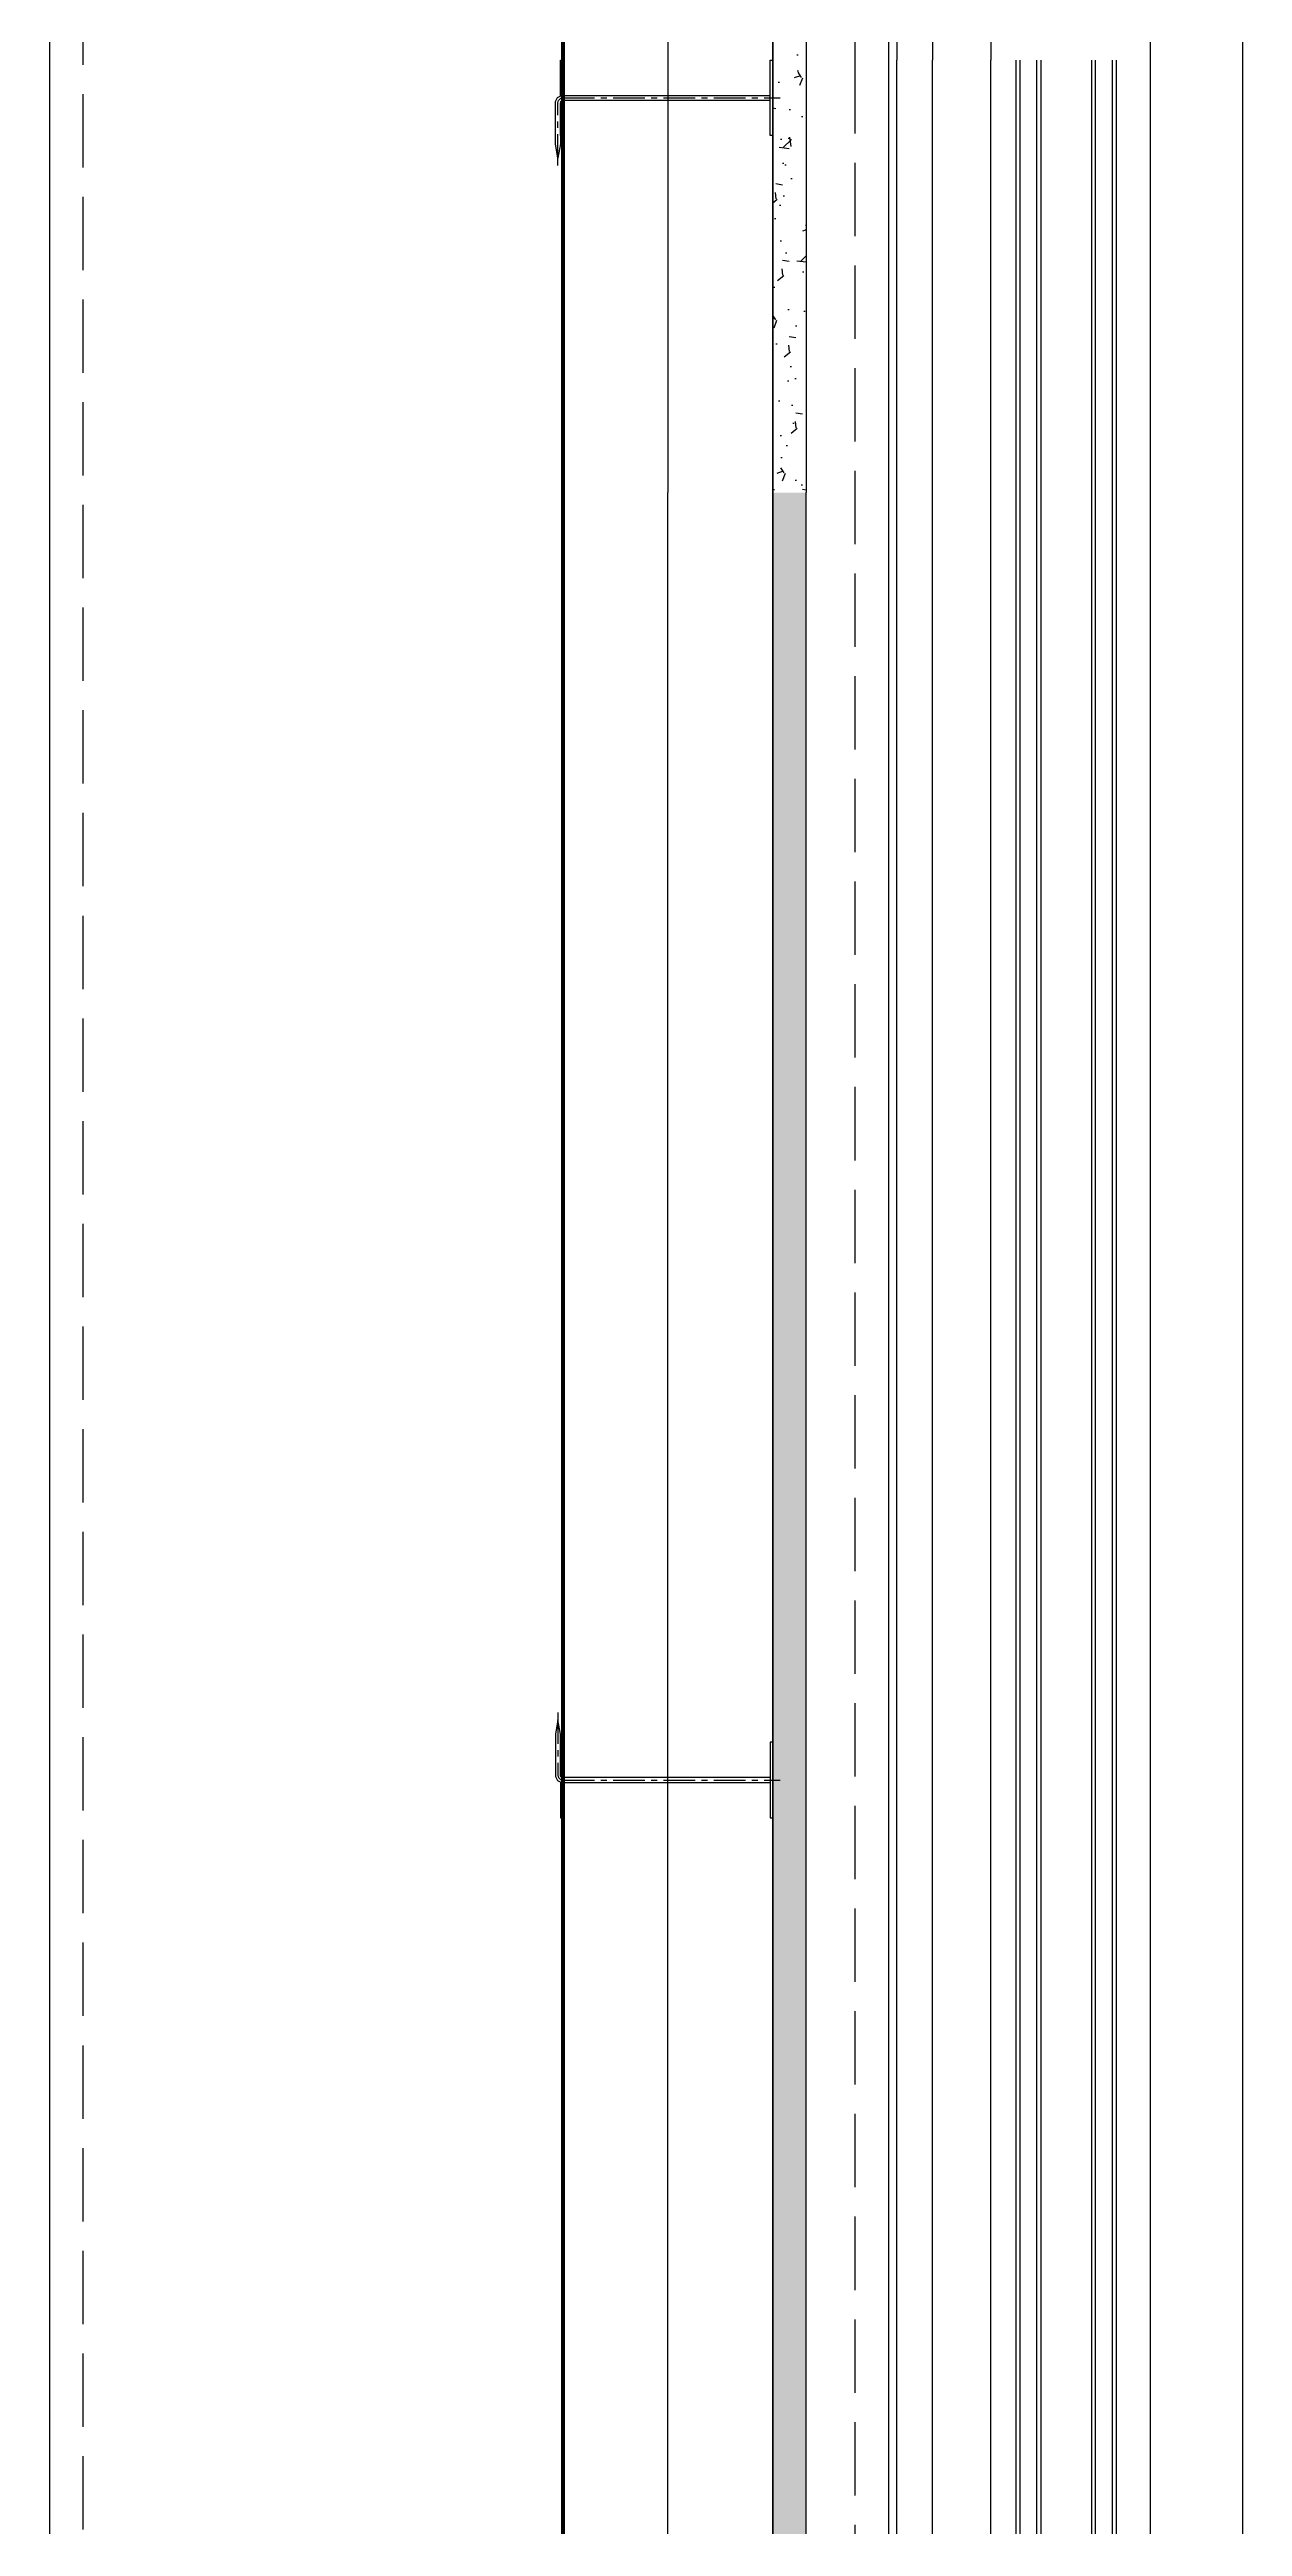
# Model space of a CAD drawing. Extents: x 220580 to 2027826, y -309201 to 71987.
# Drawn here: x 404594 to 404878, y -210486 to -209895 of the extents above; entities that cross this region are included whole.
import ezdxf
from ezdxf.enums import TextEntityAlignment as Align

# ---------------------------------------------------------------- set-up
doc = ezdxf.new("R2010")
doc.units = 0
for name, pattern in [('CENTER', [2, 1.25, -0.25, 0.25, -0.25]), ('ZN-CENTER', [2, 1.25, -0.25, 0.25, -0.25]), ('ZN-DASH', [0.35, 0.25, -0.1])]:
    doc.linetypes.add(name, pattern=pattern)
for name, color, linetype in [('!ZN1-填充-8', 8, 'Continuous'), ('!ZN3-其它材质幕墙-60', 60, 'Continuous'), ('!ZN3-玻璃幕墙-4', 4, 'Continuous'), ('!ZN3-铝板幕墙-3', 3, 'Continuous'), ('!ZN4-配件-11', 11, 'Continuous'), ('!ZN5-钢材投影-40', 40, 'Continuous'), ('!ZN5-铝材投影-112', 112, 'Continuous'), ('!ZN6-虚线-8', 8, 'ZN-DASH'), ('BM', 8, '保温棉')]:
    doc.layers.add(name, color=color, linetype=linetype)
doc.styles.add('DHTEXT-1', font='ROMANS.shx', dxfattribs={"width": 0.7, "bigfont": 'CHINESE.shx'})
doc.linetypes.add('保温棉', pattern='A,0.006248399999999999,-6.2484,[134,ltypeshp.shx,S=6.2484,R=0,X=-6.2484,Y=0],-12.4968,[134,ltypeshp.shx,S=6.2484,R=180,X=6.2484,Y=0],-6.2484', length=24.9998484)

# ---------------------------------------------------------------- blocks, each defined once
blk = doc.blocks.new('*U281')
at = {"layer": '!ZN1-填充-8'}
for p, q in [((-23, 8.000001027903636), (-23.00000000001455, 1581.043944397796)), ((-19.00000102947524, 7.999999998435669), (-19.00000102947524, 1581.043943368328)), ((-4.999999091349309, 7.999999998435669), (-4.999999091363861, 1581.043943368328)), ((-1.000000120824552, 8.000001027903636), (-1.000000120839104, 1581.043944397796))]:
    blk.add_line(p, q, dxfattribs=at)
at = {"layer": '!ZN3-玻璃幕墙-4'}
for points in [[(-24.00000000001455, 1581.043944397796), (-24, 9.000001027903636), (-23, 8.000001027903636), (-19, 8.000001027903636), (-18, 9.000001027903636), (-18.00000000001455, 1581.043944397796)], [(-6.000000000014552, 1581.043944397796), (-6, 9.000001027903636), (-5, 8.000001027903636), (-1, 8.000001027903636), (0, 9.000001027903636), (-1.455191522836685e-11, 1581.043944397796)]]:
    blk.add_lwpolyline(points, dxfattribs=at)
at = {"layer": '!ZN5-钢材投影-40', "ltscale": 0.3}
for p, q in [((-254.4017149738647, 1581.043944397796), (-254.4017149738647, -968.0852176075241)), ((-54.39999999999418, 1581.043944397796), (-54.39999999999418, -968.0852176075241))]:
    blk.add_line(p, q, dxfattribs=at)
at = {"layer": '!ZN5-铝材投影-112'}
for p, q in [((-52.40170605068852, 39.99999999995634), (-52.40170605068852, 1581.043944397796)), ((-43.9017349172791, 39.99999999995634), (-43.9017349172791, 1581.043944397796)), ((-30.00001585268183, 39.99999999995634), (-30.00001585268183, 1581.043944397796)), ((7.999997113627614, 1581.043944397796), (7.999997113627614, -968.0852176075241)), ((30.0000000448199, 1581.043944397796), (30.0000000448199, -968.0852176075241))]:
    blk.add_line(p, q, dxfattribs=at)
at = {"layer": '!ZN6-虚线-8', "color": 8, "linetype": 'ZN-DASH', "ltscale": 70}
for p, q in [((-246.4017149738647, -968.0852176075241), (-246.4017149738647, 1581.043944397796)), ((-62.39999999999418, 1581.043944397796), (-62.39999999999418, -968.0852176075241))]:
    blk.add_line(p, q, dxfattribs=at)
blk = doc.blocks.new('*U1909')
at = {"linetype": 'ByBlock', "ltscale": 15}
for points in [[(-0.4970562745584175, 50.5999999996309), (-8.999999994412065, 50.5999999996309), (-8.999999994412065, 50.00000000000342), (-0.599999999627471, 50.00000000000342)], [(0.599999999627471, 50.00000000000342), (8.999999994412065, 50.00000000000342), (8.999999994412065, 50.5999999996309), (1.199999999254942, 50.5999999996309)]]:
    blk.add_lwpolyline(points, dxfattribs=at)
blk.add_lwpolyline([(0.599999999627471, 0.599999999627471), (0.599999999627471, 50.00000000000342, -0.414213562373095), (1.199999999254942, 50.5999999996309), (10.93635668896604, 50.5999999996309), (14.33912577864248, 51.19999999925837), (10.93635668896604, 51.79999999888584), (1.199999999254942, 51.79999999888584, 0.414213562373095), (-0.599999999627471, 50.00000000000342), (-0.599999999627471, 0.599999999627471)], format="xyb", dxfattribs=at)
at = {"color": 0, "linetype": 'ZN-CENTER', "ltscale": 6}
blk.add_lwpolyline([(16.10812437337995, 51.19999999925837), (1.199999999254942, 51.19999999925837, 0.4142135623730951), (0, 50.00000000000342), (0, -1.813810506033718)], format="xyb", dxfattribs=at)
at = {"linetype": 'ByBlock', "ltscale": 15}
blk.add_lwpolyline([(-8.999999994412065, 0.599999999627471), (-8.999999994412065, 0), (8.999999994412065, 0), (8.999999994412065, 0.599999999627471)], close=True, dxfattribs=at)
blk = doc.blocks.new('*U2091')
at = {"color": 0, "linetype": 'CENTER', "ltscale": 3}
blk.add_line((-4.851510917911964, 2.913225216616411e-13), (14.54315256367451, -8.526512829121202e-15), dxfattribs=at)
at = {"linetype": 'ByBlock', "ltscale": 10}
for p, q in [((0, 1.550000000000024), (9.895000016689004, 1.549999999999739)), ((0.9859588387780631, 2.110000000000021), (1.57904116122194, -2.110000000000007)), ((2.385958838778063, 2.109999999999977), (2.97904116122194, -2.110000000000051)), ((3.785958838778063, 2.109999999999933), (4.37904116122194, -2.110000000000094)), ((5.185958838778062, 2.109999999999889), (5.779041161221939, -2.110000000000138)), ((6.585958838778063, 2.109999999999845), (7.17904116122194, -2.110000000000182)), ((7.985958838778063, 2.109999999999801), (8.57904116122194, -2.110000000000226)), ((9.385958838778063, 2.109999999999757), (9.97904116122194, -2.11000000000027)), ((9.895000016689004, 1.549999999999739), (13, -2.927436071331612e-13)), ((9.895000016689004, -1.550000000000255), (0, -1.549999999999945)), ((13, -2.927436071331612e-13), (9.895000016689004, -1.550000000000255))]:
    blk.add_line(p, q, dxfattribs=at)
blk.add_lwpolyline([(-3.087680633323398, 0.4000000000000909, -0.1514667514007003), (-1.723475382979757, 4), (0, 4), (0, -4), (-1.723475382979757, -4, -0.1514667514007005), (-3.087680633323398, -0.4000000000000892), (-2.699999999999932, -0.3999999999999773), (-2.699999999999932, 0.4000000000000341)], format="xyb", close=True, dxfattribs=at)
for points in [[(1.255725010475717, -1.549999999999976), (0.6626426880318403, 1.550000000000018), (0.9859588387779494, 2.109999999999935), (1.309274989524115, 1.550000000000018), (1.902357311968163, -1.549999999999976), (1.57904116122194, -2.10999999999995)], [(2.655725010475717, -1.55000000000002), (2.06264268803184, 1.549999999999975), (2.385958838777949, 2.109999999999892), (2.709274989524115, 1.549999999999975), (3.302357311968163, -1.55000000000002), (2.97904116122194, -2.109999999999994)], [(4.055725010475717, -1.550000000000064), (3.46264268803184, 1.549999999999931), (3.785958838777949, 2.109999999999848), (4.109274989524115, 1.549999999999931), (4.702357311968163, -1.550000000000064), (4.37904116122194, -2.110000000000038)], [(5.455725010475716, -1.550000000000108), (4.86264268803184, 1.549999999999887), (5.185958838777949, 2.109999999999804), (5.509274989524115, 1.549999999999887), (6.102357311968162, -1.550000000000108), (5.779041161221939, -2.110000000000082)], [(6.855725010475717, -1.550000000000152), (6.26264268803184, 1.549999999999843), (6.585958838777949, 2.10999999999976), (6.909274989524115, 1.549999999999843), (7.502357311968162, -1.550000000000152), (7.17904116122194, -2.110000000000126)], [(8.255725010475718, -1.550000000000196), (7.66264268803184, 1.549999999999799), (7.985958838777949, 2.109999999999716), (8.309274989524116, 1.549999999999799), (8.902357311968164, -1.550000000000196), (8.57904116122194, -2.11000000000017)], [(9.655725010475717, -1.55000000000024), (9.06264268803184, 1.549999999999755), (9.385958838777949, 2.109999999999672), (9.709274989524115, 1.549999999999755), (10.30235731196816, -1.55000000000024), (9.97904116122194, -2.110000000000213)]]:
    blk.add_lwpolyline(points, close=True, dxfattribs=at)
at = {"layer": 'Defpoints', "color": 0, "ltscale": 10, "style": 'DHTEXT-1', "width": 0.7}
blk.add_text('4.2', height=1, rotation=90, dxfattribs=at).set_placement((-0.4943080637851551, -1.360906739295894), align=Align.CENTER)
blk = doc.blocks.new('*U2090')
at = {"color": 0, "linetype": 'CENTER', "ltscale": 3}
blk.add_line((-4.851510917911964, 2.913225216616411e-13), (20.54315256367451, -4.2632564145606e-15), dxfattribs=at)
at = {"linetype": 'ByBlock', "ltscale": 10}
for p, q in [((0, 1.550000000000024), (15.895000016689, 1.549999999999744)), ((0.9859588387780631, 2.110000000000021), (1.57904116122194, -2.110000000000007)), ((2.385958838778063, 2.109999999999994), (2.97904116122194, -2.110000000000034)), ((3.785958838778063, 2.109999999999967), (4.37904116122194, -2.110000000000061)), ((5.185958838778062, 2.10999999999994), (5.779041161221939, -2.110000000000087)), ((6.585958838778063, 2.109999999999913), (7.17904116122194, -2.110000000000114)), ((7.985958838778063, 2.109999999999886), (8.57904116122194, -2.110000000000142)), ((9.385958838778063, 2.109999999999859), (9.97904116122194, -2.110000000000168)), ((10.78595883877806, 2.109999999999832), (11.37904116122194, -2.110000000000196)), ((12.18595883877806, 2.109999999999805), (12.77904116122194, -2.110000000000222)), ((13.58595883877806, 2.109999999999778), (14.17904116122194, -2.110000000000249)), ((14.98595883877806, 2.109999999999751), (15.57904116122194, -2.110000000000277)), ((15.895000016689, 1.549999999999744), (19, -2.884803507186006e-13)), ((15.895000016689, -1.550000000000251), (0, -1.549999999999945)), ((19, -2.884803507186006e-13), (15.895000016689, -1.550000000000251))]:
    blk.add_line(p, q, dxfattribs=at)
blk.add_lwpolyline([(-3.087680633323398, 0.4000000000000909, -0.1514667514007003), (-1.723475382979757, 4), (0, 4), (0, -4), (-1.723475382979757, -4, -0.1514667514007005), (-3.087680633323398, -0.4000000000000892), (-2.699999999999932, -0.3999999999999773), (-2.699999999999932, 0.4000000000000341)], format="xyb", close=True, dxfattribs=at)
for points in [[(1.255725010475717, -1.549999999999976), (0.6626426880318403, 1.550000000000018), (0.9859588387779494, 2.109999999999935), (1.309274989524115, 1.550000000000018), (1.902357311968163, -1.549999999999976), (1.57904116122194, -2.10999999999995)], [(2.655725010475717, -1.550000000000003), (2.06264268803184, 1.549999999999991), (2.385958838777949, 2.109999999999908), (2.709274989524115, 1.549999999999991), (3.302357311968163, -1.550000000000003), (2.97904116122194, -2.109999999999977)], [(4.055725010475717, -1.55000000000003), (3.46264268803184, 1.549999999999965), (3.785958838777949, 2.109999999999881), (4.109274989524115, 1.549999999999965), (4.702357311968163, -1.55000000000003), (4.37904116122194, -2.110000000000004)], [(5.455725010475716, -1.550000000000057), (4.86264268803184, 1.549999999999937), (5.185958838777949, 2.109999999999855), (5.509274989524115, 1.549999999999937), (6.102357311968162, -1.550000000000057), (5.779041161221939, -2.110000000000031)], [(6.855725010475717, -1.550000000000084), (6.26264268803184, 1.549999999999911), (6.585958838777949, 2.109999999999828), (6.909274989524115, 1.549999999999911), (7.502357311968162, -1.550000000000084), (7.17904116122194, -2.110000000000058)], [(8.255725010475718, -1.550000000000111), (7.66264268803184, 1.549999999999883), (7.985958838777949, 2.1099999999998), (8.309274989524116, 1.549999999999883), (8.902357311968164, -1.550000000000111), (8.57904116122194, -2.110000000000085)], [(9.655725010475717, -1.550000000000138), (9.06264268803184, 1.549999999999857), (9.385958838777949, 2.109999999999774), (9.709274989524115, 1.549999999999857), (10.30235731196816, -1.550000000000138), (9.97904116122194, -2.110000000000111)], [(11.05572501047572, -1.550000000000165), (10.46264268803184, 1.54999999999983), (10.78595883877795, 2.109999999999746), (11.10927498952411, 1.54999999999983), (11.70235731196816, -1.550000000000165), (11.37904116122194, -2.110000000000139)], [(12.45572501047572, -1.550000000000192), (11.86264268803184, 1.549999999999803), (12.18595883877795, 2.10999999999972), (12.50927498952412, 1.549999999999803), (13.10235731196816, -1.550000000000192), (12.77904116122194, -2.110000000000166)], [(13.85572501047572, -1.550000000000219), (13.26264268803184, 1.549999999999776), (13.58595883877795, 2.109999999999693), (13.90927498952411, 1.549999999999776), (14.50235731196816, -1.550000000000219), (14.17904116122194, -2.110000000000193)], [(15.25572501047572, -1.550000000000246), (14.66264268803184, 1.549999999999749), (14.98595883877795, 2.109999999999665), (15.30927498952412, 1.549999999999749), (15.90235731196816, -1.550000000000246), (15.57904116122194, -2.11000000000022)]]:
    blk.add_lwpolyline(points, close=True, dxfattribs=at)
at = {"layer": 'Defpoints', "color": 0, "ltscale": 10, "style": 'DHTEXT-1', "width": 0.7}
blk.add_text('4.2', height=1, rotation=90, dxfattribs=at).set_placement((-0.4943080637851551, -1.360906739295894), align=Align.CENTER)
blk = doc.blocks.new('*U1839')
at = {"linetype": 'ByBlock', "ltscale": 10}
blk.add_lwpolyline([(0, -5), (1, -5), (1, 5), (0, 5)], close=True, dxfattribs=at)
blk = doc.blocks.new('*U1778')
at = {"layer": '!ZN1-填充-8', "ltscale": 10}
h = blk.add_hatch(dxfattribs=at)
h.set_pattern_fill('AR-CONC', color=8, scale=10)
h.set_pattern_definition([(49.99999999999999, (186.9277592031826, 0), (18.2184668996004, -1.593908553890308), [1.905, -20.955]), (355, (186.9277592031826, 0), (-3.524282597566698, 19.105664288218), [1.524, -16.764]), (100.451, (188.4459592031826, -0.132825), (14.69425016659592, 17.51166878202919), [1.619, -17.809]), (46.18420000000002, (186.9277592031826, 5.08), (27.10790408921299, -4.204232793272713), [2.857499999999998, -31.43249999999999]), (96.6356, (189.1867492031826, 4.729649999999999), (23.74042344662372, 24.74255558900492), [2.4285, -26.7135]), (351.1840000000001, (186.9277592031826, 5.08), (23.74046058139339, 24.74251178605977), [2.286, -25.146]), (21, (189.4677592031826, 3.81), (15.16148798353833, -10.22655185167625), [1.905, -20.955]), (326.0000000000001, (189.4677592031826, 3.81), (6.180202834764708, 18.41879661223193), [1.524, -16.764]), (71.4514, (190.7312092031826, 2.95779), (21.34164907701244, 8.192285771605745), [1.619, -17.809]), (37.50000000000001, (186.9277592031826, 0), (0.308860325059182, 8.455503887315311), [0, -16.5608, 0, -17.018, 0, -16.8275]), (7.499999999999999, (186.9277592031826, 0), (6.681966251030574, 10.01805748181195), [0, -9.7028, 0, -16.1798, 0, -6.4135]), (327.5, (181.2635592031826, 0), (13.55905951668714, -0.5728743992673435), [0, -6.35, 0, -19.812, 0, -26.289]), (317.5, (178.7235592031826, 0), (14.81291813860181, 2.542649103333303), [0, -8.255, 0, -13.1572, 0, -18.669])])
edge = h.paths.add_edge_path()
edge.add_line((394.1575950642869, 8), (0, 8))
edge.add_line((0, 8), (0, 0))
edge.add_line((0, 0), (394.1575950642869, 0))
at = {"layer": '!ZN1-填充-8', "const_width": 1}
blk.add_lwpolyline([(-2.999999998137184, 58), (394.1575950642869, 58)], dxfattribs=at)
at = {"layer": '!ZN3-其它材质幕墙-60', "ltscale": 20}
blk.add_lwpolyline([(394.1575950642869, 8), (0, 8), (0, 0), (394.1575950642869, 0)], dxfattribs=at)
at = {"layer": '!ZN5-铝材投影-112'}
blk.add_lwpolyline([(-2, 8), (28, 8), (28, 11), (1, 11), (1, 28), (-2, 28)], close=True, dxfattribs=at)
at = {"layer": '!ZN6-虚线-8', "color": 8, "linetype": 'ZN-DASH', "ltscale": 10}
for p, q in [((12.99999999999996, 8), (12.99999999999996, 0)), ((18.99999999999996, 8), (18.99999999999996, 0))]:
    blk.add_line(p, q, dxfattribs=at)
at = {"layer": 'BM'}
blk.add_line((-2.999999998137184, 33), (394.1575950642869, 33), dxfattribs=at)
at = {"layer": 'Defpoints', "color": 8}
blk.add_lwpolyline([(394.1575950642869, 58), (-2.999999998137184, 58), (-2.999999998137184, 8), (394.1575950642869, 8)], dxfattribs=at)
at = {"layer": '!ZN4-配件-11', "color": 1}
blk.add_blockref('*U1909', (300, 8), dxfattribs=at)
for name, p, rotation in [('*U2091', (1, 18), 180), ('*U2090', (16.00000000000005, -1), 89.99999999999997)]:
    blk.add_blockref(name, p, dxfattribs=dict(at, rotation=rotation))
at = {"layer": '!ZN4-配件-11', "extrusion": (0, 0, -1), "zscale": -1, "rotation": 270}
blk.add_blockref('*U1839', (-15.99999999999976, -8.881784197001252e-16), dxfattribs=at)
blk = doc.blocks.new('*U296')
at = {"layer": '!ZN1-填充-8', "ltscale": 10}
h = blk.add_hatch(dxfattribs=at)
h.set_pattern_fill('AR-CONC', color=8, scale=10)
h.set_pattern_definition([(49.99999999999999, (1227.61256875269, 0), (18.2184668996004, -1.593908553890308), [1.905, -20.955]), (355, (1227.61256875269, 0), (-3.524282597566698, 19.105664288218), [1.524, -16.764]), (100.451, (1229.13076875269, -0.132825), (14.69425016659592, 17.51166878202919), [1.619, -17.809]), (46.18420000000002, (1227.61256875269, 5.08), (27.10790408921299, -4.204232793272713), [2.857499999999998, -31.43249999999999]), (96.6356, (1229.87155875269, 4.729649999999999), (23.74042344662372, 24.74255558900492), [2.4285, -26.7135]), (351.1840000000001, (1227.61256875269, 5.08), (23.74046058139339, 24.74251178605977), [2.286, -25.146]), (21, (1230.15256875269, 3.81), (15.16148798353833, -10.22655185167625), [1.905, -20.955]), (326.0000000000001, (1230.15256875269, 3.81), (6.180202834764708, 18.41879661223193), [1.524, -16.764]), (71.4514, (1231.41601875269, 2.95779), (21.34164907701244, 8.192285771605745), [1.619, -17.809]), (37.50000000000001, (1227.61256875269, 0), (0.308860325059182, 8.455503887315311), [0, -16.5608, 0, -17.018, 0, -16.8275]), (7.499999999999999, (1227.61256875269, 0), (6.681966251030574, 10.01805748181195), [0, -9.7028, 0, -16.1798, 0, -6.4135]), (327.5, (1221.94836875269, 0), (13.55905951668714, -0.5728743992673435), [0, -6.35, 0, -19.812, 0, -26.289]), (317.5, (1219.40836875269, 0), (14.81291813860181, 2.542649103333303), [0, -8.255, 0, -13.1572, 0, -18.669])])
edge = h.paths.add_edge_path()
edge.add_line((1434.842404613795, 8), (0, 8))
edge.add_line((0, 8), (0, 0))
edge.add_line((0, 0), (1434.842404613795, 0))
at = {"layer": '!ZN1-填充-8', "const_width": 1}
blk.add_lwpolyline([(-2.999999999999829, 58), (1434.842404613795, 58)], dxfattribs=at)
at = {"layer": '!ZN3-其它材质幕墙-60', "ltscale": 20}
blk.add_lwpolyline([(1434.842404613795, 8), (0, 8), (0, 0), (1434.842404613795, 0)], dxfattribs=at)
at = {"layer": 'BM'}
blk.add_line((-2.999999999999829, 33), (1434.842404613795, 33), dxfattribs=at)
at = {"layer": 'Defpoints', "color": 8}
blk.add_lwpolyline([(1434.842404613795, 58), (-2.999999999999829, 58), (-2.999999999999829, 8), (1434.842404613795, 8)], dxfattribs=at)
blk = doc.blocks.new('20250828132035')
at = {"layer": '!ZN5-钢材投影-40', "ltscale": 0.3}
for p, q in [((345.5982851227745, 14505.00000000966), (345.5982851227745, 14131.04394473124)), ((545.6000000966014, 14505.00000000966), (545.6000000966596, 14131.04394473124))]:
    blk.add_line(p, q, dxfattribs=at)
at = {"layer": '!ZN5-铝材投影-112'}
for p, q in [((607.9999972102814, 14505.00112876089), (607.9999972102814, 14131.04394473124)), ((630.0000001414446, 14501.03982931373), (630.0000001414446, 14131.04394473124)), ((547.5982940459508, 14451.99999988871), (547.5982940459508, 14131.04394473124)), ((556.0982651793747, 14451.99999988871), (556.0982651793747, 14131.04394473124)), ((569.9999842439429, 14451.99999988871), (569.9999842439429, 14131.04394473124))]:
    blk.add_line(p, q, dxfattribs=at)
at = {"layer": '!ZN6-虚线-8', "color": 8, "linetype": 'ZN-DASH', "ltscale": 70}
for p, q in [((353.5982851227745, 14131.04394473124), (353.5982851227745, 14505.00000000966)), ((537.6000000966014, 14505.00000000966), (537.6000000966596, 14131.04394473124))]:
    blk.add_line(p, q, dxfattribs=at)
at = {"layer": '!ZN4-配件-11', "color": 1, "rotation": 90}
blk.add_blockref('*U1909', (517.9999832845642, 13720.70547750217), dxfattribs=at)
at = {"xscale": -1.000000000000006, "rotation": 90}
blk.add_blockref('*U1778', (525.9999832845642, 14422.00000001153), dxfattribs=at)
at = {"ltscale": 50}
blk.add_blockref('*U281', (599.9999832845642, 12550.00000033344), dxfattribs=at)
at = {"rotation": 90}
blk.add_blockref('*U296', (525.9999832845642, 12593.00000033344), dxfattribs=at)
blk = doc.blocks.new('A$Cd368c47f')
at = {"ltscale": 30}
blk.add_blockref('20250828132035', (200.0000167153194, 1.213338691741228e-07), dxfattribs=at)

msp = doc.modelspace()

# ---------------------------------------------------------------- block references
at = {"layer": '!ZN3-铝板幕墙-3', "ltscale": 2000}
msp.add_blockref('A$Cd368c47f', (404048.1902592778, -224028.9690525695), dxfattribs=at)

doc.saveas('drawing.dxf')
